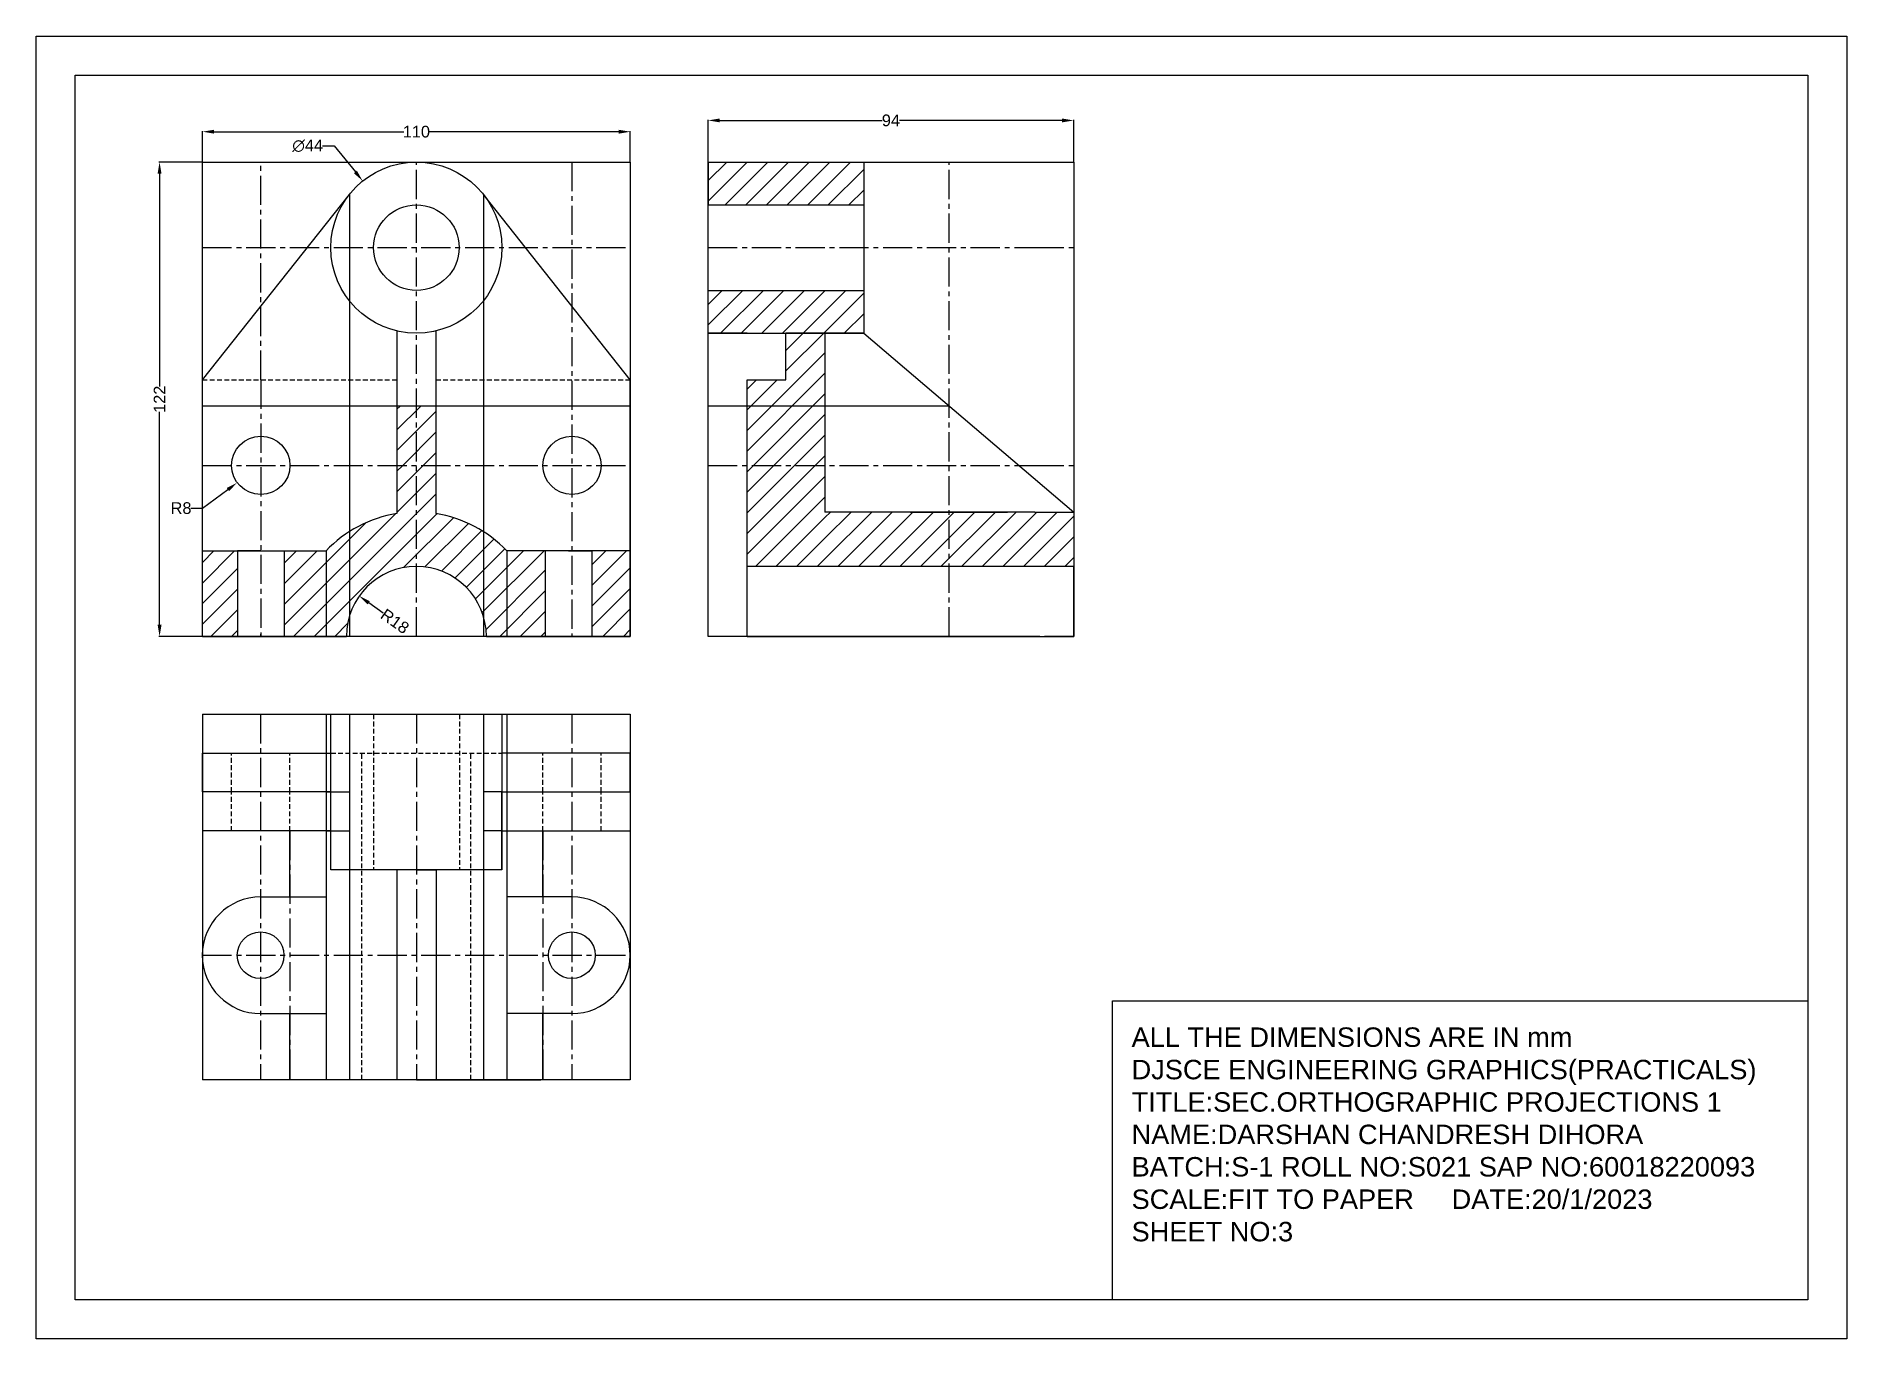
# Model space of a CAD drawing. Header units: inches. Extents: x 635 to 1101, y 299 to 634.
import ezdxf

# ---------------------------------------------------------------- set-up
doc = ezdxf.new("R2010")
doc.units = ezdxf.units.IN
doc.header["$LTSCALE"] = 10
doc.header["$MEASUREMENT"] = 0
doc.linetypes.add('CENTER2', pattern=[1.125, 0.75, -0.125, 0.125, -0.125])
doc.linetypes.add('HIDDEN2', pattern=[0.1875, 0.125, -0.0625])
doc.layers.add('centre', color=50, linetype='CENTER2')
for name, color, linetype, lineweight in [('continuos thick', 10, 'Continuous', 30), ('hidden', 80, 'HIDDEN2', 30), ('Layer1', 50, 'Continuous', 30), ('Layer2', 210, 'Continuous', 30)]:
    doc.layers.add(name, color=color, linetype=linetype, lineweight=lineweight)
doc.styles.get("Standard").update_dxf_attribs({"font": 'arial.ttf'})
doc.dimstyles.get("Standard").update_dxf_attribs({"dimtxt": 3, "dimasz": 3, "dimexe": 0.18, "dimexo": 0.0625, "dimgap": 0.09, "dimtad": 0, "dimtoh": 1, "dimdec": 0, "dimzin": 0, "dimdsep": 46, "dimtxsty": 'Standard', "dimcen": 0.09, "dimadec": 0, "dimazin": 0, "dimtfac": 1, "dimtdec": 0, "dimtofl": 0, "dimtmove": 0, "dimatfit": 3, "dimfxl": 1, "dimtolj": 1, "dimtzin": 0, "dimarcsym": 0})
pattern_1 = [(45, (583.4976, 186.6245), (-2.65165, 2.65165), [])]

# ---------------------------------------------------------------- blocks, each defined once
blk = doc.blocks.new('*D1')
at = {"layer": 'Defpoints', "color": 0, "transparency": 16777216}
for p in [(787.92, 609.25), (677.92, 601.44), (787.92, 601.44)]:
    blk.add_point(p, dxfattribs=at)
at = {"layer": 'Layer2', "color": 0, "lineweight": -2, "transparency": 16777216}
for p, q in [((677.92, 601.5), (677.92, 609.43)), ((680.92, 609.25), (729.67, 609.25)), ((784.92, 609.25), (736.18, 609.25)), ((787.92, 601.5), (787.92, 609.43))]:
    blk.add_line(p, q, dxfattribs=at)
at = {"layer": 'Layer2', "color": 0, "transparency": 16777216}
for points in [[(680.92, 609.75), (680.92, 608.75), (677.92, 609.25)], [(784.92, 609.75), (784.92, 608.75), (787.92, 609.25)]]:
    blk.add_solid(points, dxfattribs=at)
at = {"layer": 'Layer2', "color": 0, "transparency": 16777216, "insert": (732.92, 609.25), "char_height": 3, "attachment_point": 5}
blk.add_mtext('\\A1;110', dxfattribs=at)
blk = doc.blocks.new('*D2')
at = {"layer": 'Defpoints', "color": 0, "transparency": 16777216}
for p in [(677.92, 601.44), (666.89, 479.44), (677.92, 479.44)]:
    blk.add_point(p, dxfattribs=at)
at = {"layer": 'Layer2', "color": 0, "lineweight": -2, "transparency": 16777216}
for p, q in [((677.86, 601.44), (666.71, 601.44)), ((666.89, 598.44), (666.89, 543.69)), ((666.89, 482.44), (666.89, 537.19)), ((677.86, 479.44), (666.71, 479.44))]:
    blk.add_line(p, q, dxfattribs=at)
at = {"layer": 'Layer2', "color": 0, "transparency": 16777216}
for points in [[(666.39, 598.44), (667.39, 598.44), (666.89, 601.44)], [(666.39, 482.44), (667.39, 482.44), (666.89, 479.44)]]:
    blk.add_solid(points, dxfattribs=at)
at = {"layer": 'Layer2', "color": 0, "transparency": 16777216, "insert": (666.89, 540.44), "char_height": 3, "attachment_point": 5, "rotation": 90}
blk.add_mtext('\\A1;122', dxfattribs=at)
blk = doc.blocks.new('*D3')
at = {"layer": 'Defpoints', "color": 0, "transparency": 16777216}
for p in [(901.92, 612.15), (807.92, 601.44), (901.92, 601.44)]:
    blk.add_point(p, dxfattribs=at)
at = {"layer": 'Layer2', "color": 0, "lineweight": -2, "transparency": 16777216}
for p, q in [((807.92, 601.5), (807.92, 612.33)), ((810.92, 612.15), (852.69, 612.15)), ((898.92, 612.15), (857.16, 612.15)), ((901.92, 601.5), (901.92, 612.33))]:
    blk.add_line(p, q, dxfattribs=at)
at = {"layer": 'Layer2', "color": 0, "transparency": 16777216}
for points in [[(810.92, 612.65), (810.92, 611.65), (807.92, 612.15)], [(898.92, 612.65), (898.92, 611.65), (901.92, 612.15)]]:
    blk.add_solid(points, dxfattribs=at)
at = {"layer": 'Layer2', "color": 0, "transparency": 16777216, "insert": (854.92, 612.15), "char_height": 3, "attachment_point": 5}
blk.add_mtext('\\A1;94', dxfattribs=at)
blk = doc.blocks.new('*D4')
at = {"layer": 'Defpoints', "color": 0, "transparency": 16777216}
for p in [(692.92, 523.44), (686.87, 519)]:
    blk.add_point(p, dxfattribs=at)
at = {"layer": 'Layer2', "color": 0, "lineweight": -2, "transparency": 16777216}
for p, q in [((692.83, 523.44), (693.01, 523.44)), ((692.92, 523.35), (692.92, 523.53)), ((677.92, 512.44), (684.46, 517.23)), ((674.92, 512.44), (677.92, 512.44))]:
    blk.add_line(p, q, dxfattribs=at)
at = {"layer": 'Layer2', "color": 0, "transparency": 16777216}
blk.add_solid([(684.16, 517.63), (684.75, 516.83), (686.87, 519)], dxfattribs=at)
at = {"layer": 'Layer2', "color": 0, "transparency": 16777216, "insert": (672.41, 512.44), "char_height": 3, "attachment_point": 5}
blk.add_mtext('\\A1;R8', dxfattribs=at)
blk = doc.blocks.new('*D11')
at = {"layer": 'Defpoints', "color": 0, "transparency": 16777216}
for p in [(718.23, 489.83), (732.92, 479.44)]:
    blk.add_point(p, dxfattribs=at)
at = {"layer": 'Layer2', "color": 0, "lineweight": -2, "transparency": 16777216}
blk.add_line((724.4, 485.47), (720.68, 488.1), dxfattribs=at)
at = {"layer": 'Layer2', "color": 0, "transparency": 16777216}
blk.add_solid([(720.96, 488.51), (720.39, 487.69), (718.23, 489.83)], dxfattribs=at)
at = {"layer": 'Layer2', "color": 0, "transparency": 16777216, "insert": (727.4, 483.34), "char_height": 3, "attachment_point": 5, "rotation": 324.7338}
blk.add_mtext('\\A1;R18', dxfattribs=at)
blk = doc.blocks.new('*D12')
at = {"layer": 'Defpoints', "color": 0, "transparency": 16777216}
for p in [(719.12, 596.57), (746.73, 562.31)]:
    blk.add_point(p, dxfattribs=at)
at = {"layer": 'Layer2', "color": 0, "lineweight": -2, "transparency": 16777216}
for p, q in [((708.82, 605.62), (711.82, 605.62)), ((711.82, 605.62), (717.23, 598.9)), ((732.83, 579.44), (733.01, 579.44)), ((732.92, 579.35), (732.92, 579.53))]:
    blk.add_line(p, q, dxfattribs=at)
at = {"layer": 'Layer2', "color": 0, "transparency": 16777216}
blk.add_solid([(717.62, 599.22), (716.84, 598.59), (719.12, 596.57)], dxfattribs=at)
at = {"layer": 'Layer2', "color": 0, "transparency": 16777216, "insert": (704.96, 605.62), "char_height": 3, "attachment_point": 5}
blk.add_mtext('\\A1;∅44', dxfattribs=at)

msp = doc.modelspace()

# ---------------------------------------------------------------- hatches: boundary and pattern name
at = {"layer": 'continuos thick'}
h = msp.add_hatch(dxfattribs=at)
h.set_pattern_fill('ANSI31', color=6, scale=30)
h.set_pattern_definition(pattern_1)
h.paths.add_polyline_path([(837.92, 545.44), (837.92, 557.44), (827.92, 557.44), (827.92, 545.44), (817.92, 545.44), (817.92, 538.7), (837.92, 538.7)])
h.paths.add_polyline_path([(837.92, 538.7), (817.92, 538.7), (817.92, 523.44), (837.92, 523.44)])
h = msp.add_hatch(dxfattribs=at)
h.set_pattern_fill('ANSI31', color=6, scale=30)
h.set_pattern_definition(pattern_1)
h.paths.add_polyline_path([(732.92, 523.44), (727.92, 523.44), (727.92, 511.05, 0.165451), (709.69, 501.44), (698.92, 501.44), (698.92, 479.44), (714.92, 479.44, -0.414214), (732.92, 497.44)])
h.paths.add_polyline_path([(766.04, 501.44), (756.16, 501.44, 0.165451), (737.92, 511.05), (737.92, 523.44), (732.92, 523.44), (732.92, 497.44, -0.414214), (750.92, 479.44), (766.04, 479.44)])
h.paths.add_polyline_path([(686.92, 501.44), (677.92, 501.44), (677.92, 479.44), (686.92, 479.44)])
h.paths.add_polyline_path([(787.92, 501.44), (778.04, 501.44), (778.04, 479.44), (787.92, 479.44)])
h = msp.add_hatch(dxfattribs=at)
h.set_pattern_fill('ANSI31', color=6, scale=30)
h.set_pattern_definition(pattern_1)
h.paths.add_polyline_path([(837.92, 523.44), (817.92, 523.44), (817.92, 497.44), (837.92, 497.44)])
h = msp.add_hatch(dxfattribs=at)
h.set_pattern_fill('ANSI31', color=6, scale=30)
h.set_pattern_definition(pattern_1)
h.paths.add_polyline_path([(869.92, 511.44), (863.92, 511.44), (854.92, 511.44), (837.92, 511.44), (837.92, 497.44), (869.92, 497.44)])
h.paths.add_polyline_path([(901.92, 511.44), (891.92, 511.44), (869.92, 511.44), (869.92, 497.44), (901.92, 497.44)])
at = {"layer": 'hidden'}
h = msp.add_hatch(dxfattribs=at)
h.set_pattern_fill('ANSI31', color=6, scale=30)
h.set_pattern_definition(pattern_1)
h.paths.add_polyline_path([(847.92, 590.44), (847.92, 601.44), (807.92, 601.44), (807.92, 590.44)])
h.paths.add_polyline_path([(847.92, 557.44), (847.92, 568.44), (807.92, 568.44), (807.92, 557.44)])
at = {"layer": 'Layer1'}
h = msp.add_hatch(dxfattribs=at)
h.set_pattern_fill('ANSI31', color=6, scale=30)
h.set_pattern_definition(pattern_1)
h.paths.add_polyline_path([(732.92, 538.7), (727.92, 538.7), (727.92, 523.44), (732.92, 523.44)])
h.paths.add_polyline_path([(737.92, 538.7), (732.92, 538.7), (732.92, 523.44), (737.92, 523.44)])

# ---------------------------------------------------------------- linework, layer by layer
for p, q in [((807.92, 479.44), (807.92, 601.44)), ((847.92, 601.44), (901.92, 601.44)), ((715.68, 593.1), (715.68, 479.44)), ((750.17, 593.1), (750.17, 479.44)), ((787.92, 538.7), (677.92, 538.7)), ((869.92, 538.7), (807.92, 538.7)), ((709.69, 501.44), (709.69, 479.44)), ((756.16, 501.44), (756.16, 479.44)), ((891.92, 479.44), (807.92, 479.44)), ((677.92, 459.44), (787.92, 459.44)), ((677.92, 459.44), (677.92, 365.44)), ((709.69, 459.44), (709.69, 365.44)), ((715.68, 459.44), (715.68, 365.44)), ((750.17, 459.44), (750.17, 365.44)), ((756.16, 459.44), (756.16, 365.44)), ((787.92, 459.44), (787.92, 365.44)), ((787.92, 365.44), (677.92, 365.44))]:
    msp.add_line(p, q)
msp.add_lwpolyline([(677.92, 601.44), (787.92, 601.44), (787.92, 479.44), (677.92, 479.44)], close=True)
at = {"layer": 'centre'}
for p, q in [((692.92, 545.44), (692.92, 601.44)), ((732.92, 479.44), (732.92, 601.44)), ((772.92, 601.44), (772.92, 479.44)), ((869.92, 479.44), (869.92, 601.44)), ((677.92, 579.44), (787.92, 579.44)), ((807.92, 579.44), (891.92, 579.44)), ((891.92, 579.44), (901.92, 579.44)), ((692.92, 545.44), (692.92, 479.44)), ((677.92, 523.44), (787.92, 523.44)), ((807.92, 523.44), (891.92, 523.44)), ((891.92, 523.44), (901.92, 523.44)), ((692.88, 480.04), (692.88, 479.44)), ((901.92, 479.44), (869.92, 479.44)), ((692.88, 459.44), (692.88, 365.44)), ((732.99, 459.44), (732.99, 365.44)), ((772.89, 459.44), (772.89, 365.44)), ((700.38, 429.44), (700.38, 365.44)), ((765.39, 429.44), (765.39, 365.44)), ((677.92, 397.44), (787.92, 397.44))]:
    msp.add_line(p, q, dxfattribs=at)
at = {"layer": 'continuos thick'}
for p, q in [((807.92, 601.44), (847.92, 601.44)), ((807.92, 557.44), (807.92, 601.44)), ((807.92, 601.44), (847.92, 601.44)), ((807.92, 601.44), (807.92, 590.44)), ((847.92, 601.44), (847.92, 557.44)), ((901.92, 601.44), (901.92, 479.44)), ((677.92, 545.44), (715.68, 593.1)), ((787.92, 545.44), (750.17, 593.1)), ((807.92, 590.44), (847.92, 590.44)), ((807.92, 557.44), (807.92, 568.44)), ((807.92, 568.44), (847.92, 568.44)), ((727.92, 558.01), (727.92, 511.05)), ((737.92, 558.01), (737.92, 511.05)), ((817.92, 557.44), (807.92, 557.44)), ((807.92, 557.44), (847.92, 557.44)), ((847.92, 557.44), (827.92, 557.44)), ((827.92, 545.44), (827.92, 557.44)), ((847.92, 557.44), (837.92, 557.44)), ((837.92, 557.44), (837.92, 537.46)), ((847.92, 557.44), (901.92, 511.44)), ((677.92, 479.44), (677.92, 545.44)), ((787.92, 479.44), (787.92, 545.44)), ((817.92, 479.44), (817.92, 545.44)), ((817.92, 545.44), (827.92, 545.44)), ((837.92, 545.44), (837.92, 511.44)), ((891.92, 511.44), (837.92, 511.44)), ((859.92, 511.44), (844.92, 511.44)), ((869.92, 511.44), (854.92, 511.44)), ((859.92, 511.44), (874.92, 511.44)), ((869.92, 511.44), (884.92, 511.44)), ((891.92, 511.44), (901.92, 511.44)), ((677.92, 479.44), (677.92, 501.44)), ((677.92, 501.44), (709.69, 501.44)), ((692.92, 501.44), (686.92, 501.44)), ((686.92, 501.44), (686.92, 479.44)), ((692.92, 501.44), (698.92, 501.44)), ((698.92, 501.44), (698.92, 479.44)), ((787.92, 501.44), (756.16, 501.44)), ((772.04, 501.44), (766.04, 501.44)), ((766.04, 501.44), (766.04, 479.44)), ((772.04, 501.44), (778.04, 501.44)), ((778.04, 501.44), (778.04, 479.44)), ((787.92, 479.44), (787.92, 501.44)), ((677.92, 479.44), (714.92, 479.44)), ((750.92, 479.44), (787.92, 479.44)), ((817.92, 479.44), (827.92, 479.44)), ((827.92, 479.44), (901.92, 479.44)), ((710.92, 419.44), (710.92, 459.44)), ((710.92, 459.44), (732.92, 459.44)), ((732.92, 459.44), (754.92, 459.44)), ((754.92, 459.44), (754.92, 419.44)), ((677.92, 439.44), (677.92, 449.44)), ((677.92, 449.44), (710.92, 449.44)), ((787.92, 449.44), (754.92, 449.44)), ((787.92, 439.44), (787.92, 449.44)), ((710.92, 439.44), (677.92, 439.44)), ((677.92, 439.44), (677.92, 429.44)), ((709.69, 439.44), (715.68, 439.44)), ((710.92, 429.44), (710.92, 439.44)), ((754.92, 439.44), (750.17, 439.44)), ((754.92, 429.44), (754.92, 439.44)), ((754.92, 439.44), (787.92, 439.44)), ((787.92, 439.44), (787.92, 429.44)), ((710.92, 429.44), (677.92, 429.44)), ((700.38, 412.44), (700.38, 429.44)), ((709.69, 429.44), (715.68, 429.44)), ((710.92, 419.44), (710.92, 429.44)), ((754.92, 429.44), (750.17, 429.44)), ((754.92, 419.44), (754.92, 429.44)), ((754.92, 429.44), (787.92, 429.44)), ((765.39, 412.44), (765.39, 429.44)), ((754.92, 419.44), (710.92, 419.44)), ((732.92, 419.44), (727.92, 419.44)), ((727.92, 419.44), (727.92, 365.44)), ((732.99, 419.44), (737.99, 419.44)), ((737.99, 419.44), (737.99, 365.44)), ((692.88, 412.44), (700.38, 412.44)), ((700.38, 412.44), (709.69, 412.44)), ((709.69, 412.44), (709.69, 382.44)), ((765.39, 412.44), (756.16, 412.44)), ((756.16, 412.44), (756.16, 382.44)), ((772.89, 412.44), (765.39, 412.44)), ((692.88, 382.44), (700.38, 382.44)), ((700.38, 365.44), (700.38, 382.44)), ((700.38, 382.44), (709.69, 382.44)), ((765.39, 382.44), (756.16, 382.44)), ((772.89, 382.44), (765.39, 382.44)), ((765.39, 365.44), (765.39, 382.44)), ((732.92, 365.44), (700.92, 365.44)), ((732.92, 365.44), (764.92, 365.44))]:
    msp.add_line(p, q, dxfattribs=at)
at = {"layer": 'continuos thick', "color": 1}
for p, q in [((837.92, 497.44), (817.92, 497.44)), ((901.92, 497.44), (837.92, 497.44)), ((901.92, 479.44), (901.92, 497.44))]:
    msp.add_line(p, q, dxfattribs=at)
at = {"layer": 'continuos thick'}
for centre, radius in [((732.92, 579.44), 22), ((732.92, 579.44), 11), ((692.92, 523.44), 7.5), ((772.92, 523.44), 7.5), ((692.88, 397.44), 6), ((772.89, 397.44), 6)]:
    msp.add_circle(centre, radius, dxfattribs=at)
for centre, radius, start, end in [((732.92, 479.44), 32, 98.9893, 136.5675), ((732.92, 479.44), 32, 43.4325, 81.0107), ((732.92, 479.44), 18, 0, 180), ((692.88, 397.44), 15, 90, 270), ((772.89, 397.44), 15, 270, 90)]:
    msp.add_arc(centre, radius, start, end, dxfattribs=at)
at = {"layer": 'Defpoints'}
msp.add_lwpolyline([(635.18, 633.81), (1100.68, 633.81), (1100.68, 298.81), (635.18, 298.81)], close=True, dxfattribs=at)
at = {"layer": 'hidden'}
for p, q in [((677.92, 545.44), (727.92, 545.44)), ((737.92, 545.44), (787.92, 545.44)), ((817.92, 523.44), (817.92, 530.94)), ((869.92, 511.44), (863.92, 511.44)), ((869.92, 511.44), (875.92, 511.44)), ((721.92, 459.44), (721.92, 419.44)), ((743.99, 459.44), (743.99, 419.44)), ((685.38, 439.44), (685.38, 449.44)), ((700.38, 439.44), (700.38, 449.44)), ((710.92, 449.44), (754.92, 449.44)), ((718.92, 365.44), (718.92, 449.44)), ((746.92, 365.44), (746.92, 449.44)), ((765.39, 439.44), (765.39, 449.44)), ((780.39, 439.44), (780.39, 449.44)), ((685.38, 429.44), (685.38, 439.44)), ((700.38, 429.44), (700.38, 439.44)), ((765.39, 429.44), (765.39, 439.44)), ((780.39, 429.44), (780.39, 439.44)), ((732.92, 365.44), (732.99, 365.44))]:
    msp.add_line(p, q, dxfattribs=at)
at = {"layer": 'Layer1'}
for points in [[(645.18, 623.81), (1090.68, 623.81), (1090.68, 308.81), (645.18, 308.81)], [(1090.68, 308.81), (911.89, 308.81), (911.89, 385.73), (1090.68, 385.73)]]:
    msp.add_lwpolyline(points, close=True, dxfattribs=at)

# ---------------------------------------------------------------- texts
at = {"layer": 'Layer1', "insert": (916.8, 378.89), "char_height": 0.2, "attachment_point": 1}
msp.add_mtext_dynamic_manual_height_columns('{\\H25x;ALL THE DIMENSIONS ARE IN mm^JDJSCE ENGINEERING GRAPHICS(PRACTICALS)^JTITLE:SEC.ORTHOGRAPHIC PROJECTIONS 1^JNAME:DARSHAN CHANDRESH DIHORA^JBATCH:S-1 ROLL NO:S021 SAP NO:60018220093^JSCALE:FIT TO PAPER     DATE:20/1/2023^JSHEET NO:3}', width=176.51, gutter_width=1, heights=[0], dxfattribs=at)

# ---------------------------------------------------------------- dimensions: what is measured, and where the dimension line sits
at = {"layer": 'Layer2'}
for base, p1, p2, picture, middle in [((787.92, 609.25), (677.92, 601.44), (787.92, 601.44), '*D1', (732.92, 609.25)), ((901.92, 612.15), (807.92, 601.44), (901.92, 601.44), '*D3', (854.92, 612.15))]:
    dim = msp.add_linear_dim(base=base, p1=p1, p2=p2, dimstyle='Standard', dxfattribs=at)
    dim.commit()
    dim.dimension.update_dxf_attribs({"geometry": picture, "text_midpoint": middle})
dim = msp.add_diameter_dim_2p(p1=(746.73, 562.31), p2=(719.12, 596.57), dimstyle='Standard', dxfattribs=at)
dim.commit()
dim.dimension.update_dxf_attribs({"geometry": '*D12', "text_midpoint": (704.96, 605.62), "dimtype": 163})
dim = msp.add_linear_dim(base=(666.89, 479.44), p1=(677.92, 601.44), p2=(677.92, 479.44), angle=90, dimstyle='Standard', dxfattribs=at)
dim.commit()
dim.dimension.update_dxf_attribs({"geometry": '*D2', "text_midpoint": (666.89, 540.44)})
for center, mpoint, picture, middle in [((692.923, 523.439), (686.875, 519.0038), '*D4', (672.4111, 512.439)), ((732.92, 479.44), (718.23, 489.83), '*D11', (727.4, 483.34))]:
    dim = msp.add_radius_dim(center=center, mpoint=mpoint, dimstyle='Standard', dxfattribs=at)
    dim.commit()
    dim.dimension.update_dxf_attribs({"geometry": picture, "text_midpoint": middle, "dimtype": 164})

doc.saveas('drawing.dxf')
